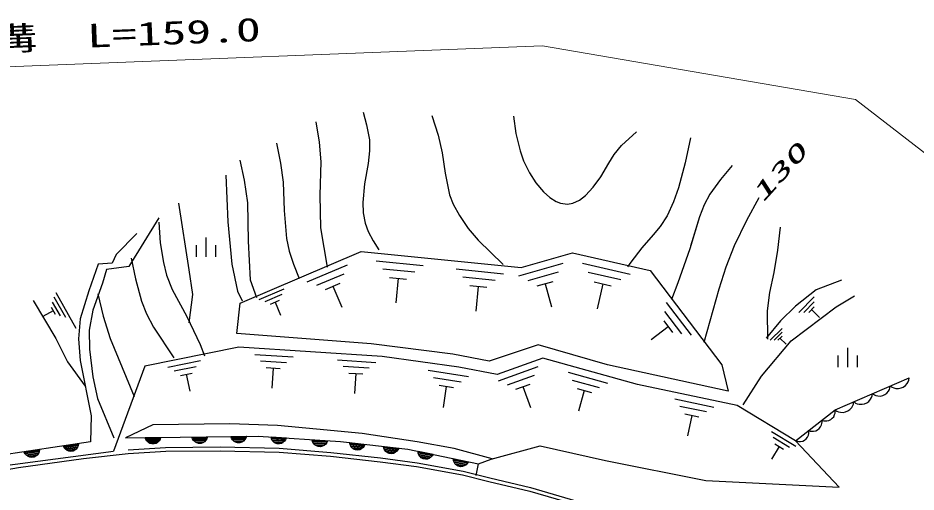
# Model space of a CAD drawing. Units: millimetres, scale not verified. Extents: x 40000 to 680000, y 20000 to 380000.
# Drawn here: x 265973 to 335880, y 303054 to 339917 of the extents above; entities that cross this region are included whole.
import ezdxf
from ezdxf.enums import TextEntityAlignment as Align

# ---------------------------------------------------------------- set-up
doc = ezdxf.new("R2010")
doc.units = ezdxf.units.MM
doc.header["$LTSCALE"] = 1000
doc.linetypes.add('DASHED', pattern=[7.5, 6, -1.5])
doc.layers.add('M-BGD', color=7, linetype='Continuous', lineweight=25)
doc.layers.add('M-STR-HTXT', color=7, linetype='Continuous', lineweight=13)
doc.styles.add('ＭＳ ゴシック', font='')
doc.styles.get('ＭＳ ゴシック').set_extended_font_data('MS Gothic')

msp = doc.modelspace()

# ---------------------------------------------------------------- linework, layer by layer
at = {"layer": 'M-BGD'}
for p, q in [((292846, 332593), (293116, 331618)), ((292846, 332593), (293116, 331618)), ((292846, 332593), (293116, 331618)), ((292846, 332593), (293116, 331618)), ((298184, 332322), (298679, 330798)), ((298184, 332322), (298679, 330798)), ((304540, 332277), (304740, 330940)), ((304540, 332277), (304740, 330940)), ((304540, 332277), (304740, 330940)), ((289152, 331839), (289413, 330256)), ((289152, 331839), (289413, 330256)), ((293116, 331618), (293325, 330445)), ((293116, 331618), (293325, 330445)), ((293116, 331618), (293325, 330445)), ((293116, 331618), (293325, 330445)), ((298679, 330798), (299001, 329429)), ((298679, 330798), (299001, 329429)), ((304740, 330940), (305055, 329593)), ((304740, 330940), (305055, 329593)), ((304740, 330940), (305055, 329593)), ((312952, 330009), (314111, 331062)), ((286088, 330191), (286416, 328621)), ((286088, 330191), (286416, 328621)), ((286088, 330191), (286416, 328621)), ((289413, 330256), (289556, 328738)), ((289413, 330256), (289556, 328738)), ((293325, 330445), (293330, 330382)), ((293325, 330445), (293335, 329598)), ((293325, 330445), (293335, 329598)), ((293325, 330445), (293335, 329598)), ((312384, 329290), (312952, 330009)), ((318333, 330601), (317922, 328640)), ((318333, 330601), (317922, 328640)), ((318333, 330601), (317922, 328640)), ((293335, 329598), (293228, 328612)), ((293335, 329598), (293228, 328612)), ((293335, 329598), (293228, 328612)), ((299001, 329429), (299216, 327837)), ((305055, 329593), (305330, 328816)), ((305055, 329593), (305330, 328816)), ((311977, 328624), (312384, 329290)), ((283256, 328870), (283586, 327301)), ((283256, 328870), (283586, 327301)), ((283256, 328870), (283586, 327301)), ((286416, 328621), (286607, 327151)), ((286416, 328621), (286607, 327151)), ((286416, 328621), (286607, 327151)), ((289556, 328738), (289477, 326139)), ((293228, 328612), (292956, 327021)), ((293228, 328612), (292956, 327021)), ((305330, 328816), (305794, 327867)), ((305330, 328816), (305794, 327867)), ((311346, 327558), (311977, 328624)), ((311346, 327558), (311977, 328624)), ((317922, 328640), (317401, 326710)), ((317922, 328640), (317401, 326710)), ((317922, 328640), (317401, 326710)), ((321556, 328433), (320649, 327347)), ((321556, 328433), (320649, 327347)), ((321556, 328433), (320649, 327347)), ((283586, 327301), (283828, 325553)), ((283586, 327301), (283828, 325553)), ((283586, 327301), (283828, 325553)), ((299216, 327837), (299563, 326174)), ((305794, 327867), (306296, 327094)), ((305794, 327867), (306296, 327094)), ((310759, 326749), (311346, 327558)), ((310759, 326749), (311346, 327558)), ((310759, 326749), (311346, 327558)), ((320649, 327347), (319838, 326210)), ((320649, 327347), (319838, 326210)), ((320649, 327347), (319838, 326210)), ((286607, 327151), (286682, 324953)), ((286607, 327151), (286682, 324953)), ((292956, 327021), (292811, 325569)), ((292956, 327021), (292811, 325569)), ((306296, 327094), (306883, 326397)), ((306296, 327094), (306883, 326397)), ((310158, 326114), (310759, 326749)), ((310158, 326114), (310759, 326749)), ((310158, 326114), (310759, 326749)), ((317401, 326710), (317011, 325628)), ((317401, 326710), (317011, 325628)), ((289477, 326139), (289515, 323593)), ((299563, 326174), (299854, 325432)), ((306883, 326397), (307365, 325966)), ((306883, 326397), (307365, 325966)), ((307365, 325966), (307871, 325644)), ((307365, 325966), (307871, 325644)), ((309671, 325744), (310158, 326114)), ((309671, 325744), (310158, 326114)), ((309671, 325744), (310158, 326114)), ((319838, 326210), (319392, 325382)), ((319838, 326210), (319392, 325382)), ((323645, 325938), (322687, 324179)), ((323645, 325938), (322687, 324179)), ((323645, 325938), (322687, 324179)), ((283828, 325553), (283885, 322554)), ((292811, 325569), (292845, 324760)), ((292811, 325569), (292845, 324760)), ((299854, 325432), (300330, 324546)), ((307871, 325644), (308216, 325505)), ((307871, 325644), (308216, 325505)), ((308216, 325505), (308738, 325431)), ((308216, 325505), (308738, 325431)), ((308738, 325431), (309164, 325504)), ((309164, 325504), (309671, 325744)), ((317011, 325628), (316499, 324537)), ((317011, 325628), (316499, 324537)), ((319392, 325382), (319021, 324461)), ((319392, 325382), (319021, 324461)), ((276940, 324387), (274610, 320592)), ((286682, 324953), (286879, 322772)), ((286682, 324953), (286879, 322772)), ((292845, 324760), (292992, 323973)), ((292845, 324760), (292992, 323973)), ((300330, 324546), (301025, 323548)), ((316499, 324537), (315965, 323693)), ((319021, 324461), (318261, 321972)), ((319021, 324461), (318320, 322165)), ((276926, 324030), (277053, 322434)), ((276926, 324030), (277053, 322434)), ((276926, 324030), (277053, 322434)), ((292992, 323973), (293235, 323301)), ((315965, 323693), (315429, 323044)), ((322687, 324179), (321730, 322201)), ((322687, 324179), (321730, 322201)), ((322687, 324179), (321730, 322201)), ((275235, 323167), (273617, 321528)), ((289515, 323593), (290039, 320542)), ((293235, 323301), (293610, 322596)), ((301025, 323548), (301792, 322649)), ((315429, 323044), (314523, 322041)), ((315429, 323044), (314523, 322041)), ((325296, 323646), (325104, 321857)), ((325296, 323646), (325104, 321857)), ((277053, 322434), (277289, 320895)), ((277053, 322434), (277289, 320895)), ((277053, 322434), (277289, 320895)), ((280594, 322849), (280594, 321349)), ((283885, 322554), (284056, 319564)), ((286879, 322772), (287091, 321795)), ((293610, 322596), (294057, 321889)), ((301792, 322649), (303736, 320755)), ((279844, 322249), (279844, 321350)), ((281344, 322249), (281344, 321349)), ((283268, 317741), (292695, 321751)), ((287091, 321795), (287420, 320776)), ((292695, 321751), (305134, 320511)), ((305134, 320511), (309127, 321652)), ((309127, 321652), (315193, 320269)), ((314523, 322041), (313673, 320930)), ((318261, 321972), (317337, 319327)), ((321730, 322201), (321087, 320537)), ((321730, 322201), (321087, 320537)), ((325104, 321857), (324805, 320125)), ((325104, 321857), (324805, 320125)), ((273617, 321528), (273293, 320860)), ((274796, 321227), (275118, 319643)), ((274796, 321227), (275118, 319643)), ((277289, 320895), (277545, 319927)), ((277289, 320895), (277545, 319927)), ((293844, 321037), (297524, 320670)), ((313673, 320930), (313411, 320558)), ((272215, 320774), (271481, 318703)), ((273293, 320860), (272215, 320774)), ((272863, 320355), (272560, 319298)), ((274610, 320592), (272863, 320355)), ((287420, 320776), (287865, 319648)), ((288493, 319390), (291621, 320721)), ((296877, 320140), (294374, 320389)), ((300078, 320400), (303759, 320033)), ((304954, 319867), (308415, 320856)), ((309913, 320845), (313617, 320000)), ((315193, 320269), (320752, 312954)), ((321087, 320537), (320538, 318820)), ((321087, 320537), (320538, 318820)), ((275118, 319643), (275592, 317908)), ((275118, 319643), (275592, 317908)), ((277545, 319927), (277974, 318811)), ((277545, 319927), (277974, 318811)), ((284056, 319564), (284548, 318193)), ((291333, 320007), (289206, 319102)), ((294904, 319742), (296229, 319610)), ((295567, 319676), (295376, 317762)), ((303111, 319503), (300608, 319752)), ((308019, 320144), (305666, 319471)), ((312889, 319543), (310370, 320117)), ((324805, 320125), (324469, 318558)), ((330081, 319523), (328101, 318765)), ((272560, 319298), (271805, 317184)), ((277974, 318811), (279108, 316695)), ((284753, 318024), (286685, 318846)), ((289920, 318815), (291046, 319294)), ((290483, 319054), (291175, 317428)), ((301138, 319105), (302463, 318972)), ((301801, 319039), (301610, 317125)), ((306378, 319076), (307624, 319432)), ((307001, 319254), (307515, 317454)), ((310828, 319389), (312161, 319085)), ((311495, 319237), (311056, 317311)), ((317337, 319327), (316836, 318020)), ((320538, 318820), (319363, 314683)), ((268775, 318221), (269666, 316658)), ((268909, 318566), (270483, 315804)), ((271481, 318703), (270812, 316525)), ((272180, 318477), (272606, 316728)), ((272180, 318477), (272606, 316728)), ((286507, 318406), (285194, 317847)), ((324469, 318558), (324287, 317150)), ((328101, 318765), (326500, 317502)), ((326756, 317020), (327957, 318223)), ((329660, 317459), (331092, 318301)), ((267164, 317936), (268930, 314985)), ((268560, 317436), (268881, 316873)), ((269274, 316766), (268668, 317829)), ((275592, 317908), (275980, 316920)), ((283001, 315387), (283268, 317741)), ((285634, 317669), (286330, 317965)), ((285982, 317817), (286409, 316813)), ((316435, 317801), (318370, 315254)), ((326500, 317502), (325320, 316365)), ((326163, 314806), (329660, 317459)), ((327957, 317839), (327141, 317021)), ((327525, 317021), (327958, 317454)), ((268721, 317154), (267908, 316691)), ((271805, 317184), (271523, 315633)), ((272606, 316728), (273140, 314990)), ((272606, 316728), (273140, 314990)), ((275980, 316920), (276528, 315863)), ((279108, 316695), (280150, 314517)), ((317653, 315352), (316337, 317084)), ((324287, 317150), (324317, 314951)), ((327742, 317238), (328367, 316613)), ((270812, 316525), (270682, 314972)), ((316239, 316367), (316936, 315450)), ((325320, 316365), (324225, 315017)), ((271523, 315633), (271545, 314166)), ((276528, 315863), (278110, 313488)), ((293454, 314578), (283001, 315387)), ((316587, 315908), (315263, 314901)), ((324536, 314852), (325454, 315772)), ((325454, 315478), (324830, 314852)), ((268930, 314985), (269835, 313173)), ((270682, 314972), (270824, 313272)), ((273140, 314990), (275009, 310469)), ((323845, 312068), (326163, 314806)), ((325124, 314852), (325455, 315184)), ((325289, 315018), (325768, 314541)), ((271545, 314166), (271803, 312009)), ((283153, 314319), (275839, 312837)), ((280150, 314517), (280483, 313649)), ((294332, 313597), (283153, 314319)), ((299824, 313767), (293454, 314578)), ((306463, 314508), (302655, 313228)), ((311855, 312956), (306463, 314508)), ((330548, 314258), (330548, 312758)), ((270824, 313272), (271664, 308980)), ((277635, 312771), (280182, 313287)), ((284401, 313752), (287394, 313558)), ((286885, 313110), (284849, 313242)), ((290839, 313324), (293832, 313130)), ((300285, 312754), (294332, 313597)), ((302655, 313228), (299824, 313767)), ((306817, 313469), (303278, 312199)), ((314202, 311424), (306817, 313469)), ((329798, 313658), (329798, 312759)), ((331298, 313658), (331298, 312758)), ((269835, 313173), (271194, 311275)), ((275839, 312837), (273412, 306232)), ((279857, 312797), (278125, 312446)), ((285297, 312732), (286375, 312663)), ((285836, 312697), (285736, 311141)), ((293323, 312682), (291287, 312814)), ((297893, 312522), (301054, 312029)), ((303278, 312199), (300285, 312754)), ((303371, 311689), (306477, 312802)), ((321258, 310898), (311855, 312956)), ((320752, 312954), (321258, 310898)), ((271803, 312009), (272176, 310317)), ((278615, 312121), (279532, 312306)), ((279074, 312214), (279342, 310889)), ((291735, 312304), (292813, 312234)), ((292274, 312269), (292174, 310713)), ((300469, 311602), (298320, 311938)), ((306158, 312127), (304047, 311370)), ((308790, 312368), (311873, 311515)), ((322412, 309836), (323845, 312068)), ((329574, 309455), (335346, 311939)), ((335321, 311754), (335346, 311939)), ((298747, 311353), (299885, 311175)), ((299316, 311264), (299059, 309621)), ((304722, 311051), (305840, 311452)), ((305281, 311252), (305860, 309637)), ((311243, 311158), (309147, 311738)), ((309503, 311108), (310613, 310801)), ((321955, 309793), (314202, 311424)), ((333806, 311015), (333853, 311134)), ((333853, 311134), (333877, 311307)), ((333877, 311307), (334028, 311198)), ((334028, 311198), (334154, 311148)), ((334154, 311148), (334310, 311110)), ((334310, 311110), (334524, 311098)), ((334524, 311098), (334713, 311144)), ((334713, 311144), (334889, 311220)), ((334889, 311220), (335053, 311326)), ((335053, 311326), (335191, 311490)), ((335191, 311490), (335271, 311628)), ((335271, 311628), (335321, 311754)), ((310058, 310955), (309614, 309352)), ((332344, 310264), (332424, 310403)), ((332424, 310403), (332474, 310529)), ((332474, 310529), (332499, 310714)), ((332499, 310714), (332641, 310612)), ((332641, 310612), (332759, 310565)), ((332759, 310565), (332905, 310530)), ((332905, 310530), (333106, 310518)), ((333106, 310518), (333283, 310562)), ((333283, 310562), (333448, 310633)), ((333448, 310633), (333602, 310732)), ((333602, 310732), (333732, 310885)), ((333732, 310885), (333806, 311015)), ((272176, 310317), (273448, 307275)), ((317113, 310301), (320145, 309663)), ((319558, 309280), (317496, 309714)), ((326496, 307045), (321955, 309793)), ((330875, 309632), (330955, 309771)), ((330955, 309771), (331005, 309897)), ((331005, 309897), (331030, 310082)), ((331030, 310082), (331181, 309973)), ((331181, 309973), (331307, 309923)), ((331307, 309923), (331463, 309885)), ((331463, 309885), (331677, 309873)), ((331677, 309873), (331866, 309919)), ((331866, 309919), (332042, 309995)), ((332042, 309995), (332206, 310100)), ((332206, 310100), (332344, 310264)), ((317879, 309127), (318971, 308897)), ((318425, 309012), (318093, 307435)), ((326496, 307045), (329574, 309455)), ((329471, 308912), (329546, 309070)), ((329546, 309070), (329579, 309195)), ((329561, 309449), (329712, 309340)), ((329593, 309305), (329574, 309455)), ((329579, 309195), (329593, 309305)), ((329712, 309340), (329838, 309290)), ((329838, 309290), (329994, 309253)), ((329994, 309253), (330208, 309240)), ((330208, 309240), (330397, 309287)), ((330397, 309287), (330573, 309363)), ((330573, 309363), (330737, 309468)), ((330737, 309468), (330875, 309632)), ((271664, 308980), (271621, 306952)), ((282478, 308353), (276479, 308287)), ((286185, 308218), (282478, 308353)), ((328522, 308268), (328556, 308394)), ((328551, 308654), (328692, 308599)), ((328569, 308503), (328551, 308654)), ((328556, 308394), (328569, 308503)), ((328692, 308599), (328802, 308586)), ((328802, 308586), (328932, 308589)), ((328932, 308589), (329102, 308624)), ((329102, 308624), (329241, 308699)), ((329241, 308699), (329364, 308795)), ((329364, 308795), (329471, 308912)), ((276479, 308287), (274355, 307277)), ((289218, 307948), (286185, 308218)), ((292757, 307610), (289218, 307948)), ((297037, 306969), (292757, 307610)), ((324641, 307767), (326523, 306629)), ((327527, 307852), (327669, 307798)), ((327546, 307702), (327527, 307852)), ((327533, 307593), (327546, 307702)), ((327669, 307798), (327778, 307785)), ((327778, 307785), (327908, 307788)), ((327908, 307788), (328079, 307822)), ((328079, 307822), (328218, 307898)), ((328218, 307898), (328341, 307994)), ((328341, 307994), (328448, 308111)), ((328448, 308111), (328522, 308268)), ((271621, 306952), (260427, 305271)), ((274355, 307277), (278602, 307309)), ((275879, 307288), (277079, 307298)), ((275928, 307145), (275879, 307288)), ((275927, 307217), (277031, 307225)), ((276001, 307025), (275928, 307145)), ((277008, 307153), (275952, 307145)), ((275977, 307073), (276984, 307081)), ((276122, 306906), (276001, 307025)), ((276913, 307008), (276049, 307002)), ((276122, 306930), (276841, 306936)), ((276242, 306835), (276122, 306906)), ((276842, 306912), (276722, 306839)), ((276961, 307033), (276842, 306912)), ((277032, 307153), (276961, 307033)), ((277079, 307298), (277032, 307153)), ((278602, 307309), (284668, 307409)), ((279519, 307325), (280718, 307344)), ((279569, 307181), (279519, 307325)), ((279568, 307253), (280671, 307272)), ((279643, 307063), (279569, 307181)), ((280649, 307199), (279593, 307182)), ((279618, 307110), (280626, 307127)), ((279765, 306945), (279643, 307063)), ((280555, 307054), (279691, 307039)), ((279765, 306969), (280484, 306981)), ((279886, 306875), (279765, 306945)), ((280366, 306907), (279886, 306899)), ((280485, 306957), (280366, 306883)), ((280603, 307078), (280485, 306957)), ((280673, 307200), (280603, 307078)), ((280718, 307344), (280673, 307200)), ((282552, 307375), (283751, 307394)), ((282602, 307231), (282552, 307375)), ((282601, 307303), (283705, 307322)), ((282676, 307113), (282602, 307231)), ((283682, 307249), (282626, 307232)), ((282651, 307160), (283659, 307177)), ((282798, 306995), (282676, 307113)), ((283588, 307104), (282725, 307089)), ((282798, 307019), (283517, 307030)), ((282919, 306925), (282798, 306995)), ((283399, 306957), (282919, 306949)), ((283064, 306879), (282919, 306925)), ((283399, 306933), (283256, 306882)), ((283518, 307006), (283399, 306933)), ((283636, 307128), (283518, 307006)), ((283706, 307250), (283636, 307128)), ((283751, 307394), (283706, 307250)), ((284668, 307409), (291072, 306970)), ((285709, 307194), (285671, 307341)), ((285671, 307341), (286868, 307258)), ((285772, 307069), (285709, 307194)), ((285714, 307265), (286815, 307190)), ((286786, 307120), (285733, 307192)), ((285752, 307119), (286757, 307050)), ((285884, 306941), (285772, 307069)), ((286680, 306983), (285819, 307042)), ((285999, 306861), (285884, 306941)), ((285885, 306965), (286604, 306916)), ((286730, 307003), (286602, 306892)), ((286810, 307118), (286730, 307003)), ((286868, 307258), (286810, 307118)), ((288910, 306974), (288872, 307121)), ((288872, 307121), (290069, 307039)), ((288974, 306849), (288910, 306974)), ((288915, 307046), (290016, 306970)), ((289988, 306900), (288934, 306972)), ((288953, 306899), (289959, 306830)), ((290011, 306898), (289931, 306784)), ((290069, 307039), (290011, 306898)), ((291072, 306970), (296329, 306396)), ((299935, 306429), (297037, 306969)), ((326039, 306510), (324760, 307284)), ((329891, 303441), (326496, 307045)), ((326504, 307051), (326646, 306997)), ((326646, 306997), (326755, 306984)), ((326755, 306984), (326885, 306986)), ((326885, 306986), (327056, 307021)), ((327056, 307021), (327195, 307097)), ((327195, 307097), (327318, 307193)), ((327318, 307193), (327424, 307309)), ((327424, 307309), (327499, 307467)), ((327499, 307467), (327533, 307593)), ((260772, 304576), (273412, 306232)), ((266466, 306150), (267651, 306335)), ((266524, 306086), (267615, 306256)), ((267651, 306335), (267626, 306185)), ((269507, 306623), (270693, 306808)), ((269577, 306489), (269507, 306623)), ((269566, 306560), (270656, 306729)), ((269666, 306381), (269577, 306489)), ((270644, 306654), (269601, 306492)), ((269635, 306425), (270631, 306580)), ((269803, 306281), (269666, 306381)), ((270571, 306497), (269717, 306365)), ((269800, 306305), (270511, 306415)), ((269933, 306228), (269803, 306281)), ((270403, 306326), (269929, 306252)), ((270083, 306203), (269933, 306228)), ((270272, 306232), (270083, 306203)), ((270407, 306302), (270272, 306232)), ((270515, 306392), (270407, 306302)), ((270615, 306529), (270515, 306392)), ((270667, 306658), (270615, 306529)), ((270693, 306808), (270667, 306658)), ((274542, 306338), (277464, 306524)), ((274561, 306038), (277474, 306224)), ((276722, 306863), (276242, 306859)), ((276387, 306788), (276242, 306835)), ((276579, 306790), (276387, 306788)), ((276722, 306839), (276579, 306790)), ((277464, 306524), (281704, 306558)), ((277474, 306224), (281702, 306258)), ((280031, 306829), (279886, 306875)), ((280223, 306832), (280031, 306829)), ((280366, 306883), (280223, 306832)), ((281702, 306258), (286294, 306163)), ((281704, 306558), (286309, 306462)), ((283256, 306882), (283064, 306879)), ((286139, 306803), (285999, 306861)), ((286479, 306852), (286000, 306885)), ((286330, 306790), (286139, 306803)), ((286309, 306462), (290340, 306137)), ((286477, 306828), (286330, 306790)), ((286602, 306892), (286477, 306828)), ((289085, 306721), (288974, 306849)), ((289882, 306763), (289020, 306822)), ((289200, 306641), (289085, 306721)), ((289087, 306745), (289805, 306696)), ((289341, 306584), (289200, 306641)), ((289681, 306633), (289202, 306665)), ((289532, 306571), (289341, 306584)), ((289679, 306609), (289532, 306571)), ((289804, 306672), (289679, 306609)), ((289931, 306784), (289804, 306672)), ((291822, 306743), (291790, 306892)), ((291790, 306892), (292982, 306761)), ((291880, 306616), (291822, 306743)), ((291830, 306815), (292927, 306695)), ((292895, 306626), (291846, 306741)), ((291862, 306666), (292863, 306557)), ((291986, 306484), (291880, 306616)), ((292784, 306493), (291925, 306587)), ((292098, 306399), (291986, 306484)), ((291989, 306508), (292705, 306430)), ((292236, 306336), (292098, 306399)), ((292578, 306371), (292101, 306423)), ((292427, 306315), (292236, 306336)), ((292575, 306347), (292427, 306315)), ((292702, 306406), (292575, 306347)), ((292834, 306512), (292702, 306406)), ((292919, 306623), (292834, 306512)), ((292982, 306761), (292919, 306623)), ((294450, 306456), (294418, 306605)), ((294418, 306605), (295611, 306474)), ((294509, 306329), (294450, 306456)), ((294458, 306528), (295555, 306408)), ((295524, 306339), (294474, 306454)), ((294490, 306379), (295492, 306270)), ((294615, 306197), (294509, 306329)), ((295413, 306206), (294554, 306300)), ((294727, 306112), (294615, 306197)), ((294618, 306221), (295333, 306143)), ((295463, 306225), (295331, 306119)), ((295548, 306336), (295463, 306225)), ((295611, 306474), (295548, 306336)), ((296329, 306396), (301812, 305247)), ((297130, 306081), (297113, 306232)), ((297113, 306232), (298287, 305986)), ((302886, 305644), (299935, 306429)), ((302802, 305621), (306611, 306647)), ((306611, 306647), (311715, 305508)), ((325217, 306596), (324625, 305617)), ((324879, 306801), (325556, 306391)), ((266002, 304949), (271076, 305659)), ((266535, 306015), (266466, 306150)), ((266625, 305908), (266535, 306015)), ((267602, 306181), (266559, 306019)), ((266594, 305952), (267589, 306106)), ((266762, 305808), (266625, 305908)), ((267529, 306024), (266676, 305891)), ((266758, 305831), (267469, 305942)), ((266891, 305755), (266762, 305808)), ((267362, 305852), (266888, 305779)), ((267041, 305730), (266891, 305755)), ((267231, 305759), (267041, 305730)), ((267365, 305829), (267231, 305759)), ((267473, 305918), (267365, 305829)), ((267573, 306055), (267473, 305918)), ((267626, 306185), (267573, 306055)), ((271076, 305659), (274561, 306038)), ((286294, 306163), (290311, 305838)), ((290311, 305838), (294159, 305404)), ((290340, 306137), (294196, 305702)), ((294196, 305702), (297037, 305322)), ((294865, 306049), (294727, 306112)), ((295206, 306084), (294729, 306136)), ((295055, 306028), (294865, 306049)), ((295204, 306060), (295055, 306028)), ((295331, 306119), (295204, 306060)), ((297176, 305949), (297130, 306081)), ((297145, 306151), (298225, 305925)), ((298187, 305860), (297154, 306076)), ((297162, 306001), (298149, 305794)), ((297269, 305807), (297176, 305949)), ((298063, 305738), (297218, 305915)), ((297371, 305712), (297269, 305807)), ((297274, 305830), (297978, 305683)), ((297503, 305635), (297371, 305712)), ((297846, 305637), (297376, 305735)), ((297690, 305596), (297503, 305635)), ((297841, 305613), (297690, 305596)), ((297973, 305659), (297841, 305613)), ((298115, 305752), (297973, 305659)), ((298210, 305855), (298115, 305752)), ((298287, 305986), (298210, 305855)), ((299872, 305506), (299854, 305657)), ((299854, 305657), (301029, 305411)), ((299918, 305374), (299872, 305506)), ((299887, 305577), (300967, 305350)), ((300929, 305285), (299895, 305501)), ((301812, 305247), (302802, 305621)), ((311715, 305508), (319530, 303960)), ((260662, 304032), (266002, 304949)), ((294159, 305404), (296990, 305026)), ((296990, 305026), (300576, 304378)), ((297037, 305322), (300639, 304672)), ((299904, 305426), (300890, 305219)), ((300011, 305232), (299918, 305374)), ((300805, 305164), (299960, 305341)), ((300113, 305137), (300011, 305232)), ((300015, 305256), (300720, 305108)), ((300244, 305061), (300113, 305137)), ((300588, 305062), (300118, 305161)), ((300432, 305021), (300244, 305061)), ((300583, 305039), (300432, 305021)), ((300715, 305085), (300583, 305039)), ((300857, 305177), (300715, 305085)), ((300952, 305280), (300857, 305177)), ((301029, 305411), (300952, 305280)), ((301636, 304328), (301812, 305247)), ((300576, 304378), (302625, 303865)), ((300639, 304672), (302696, 304157)), ((302696, 304157), (305881, 303406)), ((302625, 303865), (305805, 303116)), ((305881, 303406), (309392, 302380)), ((319530, 303960), (329891, 303441)), ((305805, 303116), (309290, 302097))]:
    msp.add_line(p, q, dxfattribs=at)
at = {"layer": 'M-BGD', "linetype": 'DASHED'}
for p, q in [((282158, 327685), (282313, 324061)), ((278469, 325517), (279272, 320341)), ((282313, 324061), (282623, 320765)), ((279272, 320341), (279566, 318403)), ((282623, 320765), (283054, 318677)), ((279566, 318403), (279271, 316213)), ((283054, 318677), (283416, 317918))]:
    msp.add_line(p, q, dxfattribs=at)
at = {"layer": 'M-STR-HTXT'}
for p, q in [((306806, 337744), (255529, 335755)), ((306806, 337744), (331164, 333578)), ((331164, 333578), (338513, 327910))]:
    msp.add_line(p, q, dxfattribs=at)

# ---------------------------------------------------------------- texts
at = {"layer": 'M-BGD', "style": 'ＭＳ ゴシック', "oblique": 15, "width": 2}
msp.add_text('130', height=1319, rotation=47.888, dxfattribs=at).set_placement((324237, 325226), align=Align.BOTTOM_LEFT)
at = {"layer": 'M-STR-HTXT', "style": 'ＭＳ ゴシック', "width": 1.55}
msp.add_text('側溝\u3000L=159.0', height=1833, rotation=2.188, dxfattribs=at).set_placement((259785, 336618), align=Align.BOTTOM_LEFT)

doc.saveas('drawing.dxf')
